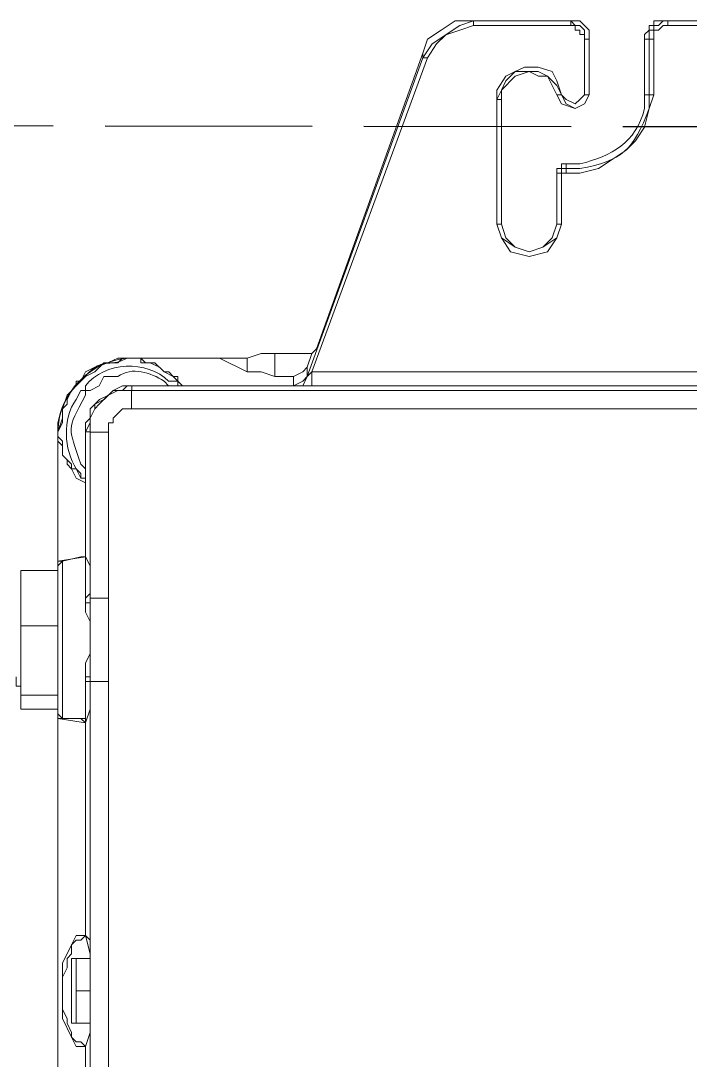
# Model space of a CAD drawing. Header units: millimetres. Extents: x 3165 to 8716, y -1118 to 2802.
# Drawn here: x 5802.1 to 5840.9, y 1658.3 to 1718.5 of the extents above; entities that cross this region are included whole.
import ezdxf

# ---------------------------------------------------------------- set-up
doc = ezdxf.new("R2010")
doc.units = ezdxf.units.MM
doc.linetypes.add('ACAD_ISO02W100', pattern=[15, 12, -3])
doc.linetypes.add('PDF_IMPORT', pattern=[1, 0.8, -0.2])
doc.layers.add('PDF_Geometry', color=7, linetype='Continuous', true_color=0x1f1916)
doc.layers.add('TERRA', color=3, linetype='ACAD_ISO02W100')

msp = doc.modelspace()

# ---------------------------------------------------------------- linework, layer by layer
at = {"layer": 'PDF_Geometry', "color": 0, "lineweight": 15}
for points in [[(5825.418, 1716.378), (5825.953, 1717.182), (5827.559, 1718.252), (5828.362, 1718.52), (5827.559, 1718.252), (5825.953, 1717.182)], [(5825.418, 1716.378), (5825.953, 1717.182), (5827.559, 1718.252), (5828.362, 1718.52), (5827.559, 1718.252), (5825.953, 1717.182)], [(5825.419, 1716.646), (5825.686, 1717.449), (5826.489, 1717.985), (5827.292, 1718.52), (5828.364, 1718.52), (5827.292, 1718.52), (5826.489, 1717.985), (5825.686, 1717.449)], [(5825.419, 1716.646), (5825.686, 1717.449), (5826.489, 1717.985), (5827.292, 1718.52), (5828.364, 1718.52), (5827.292, 1718.52), (5826.489, 1717.985), (5825.686, 1717.449)], [(5825.685, 1716.376), (5826.221, 1717.181), (5826.756, 1717.716), (5827.559, 1717.984), (5828.362, 1718.251), (5827.559, 1717.984), (5826.756, 1717.716), (5826.221, 1717.181)], [(5825.685, 1716.376), (5826.221, 1717.181), (5826.756, 1717.716), (5827.559, 1717.984), (5828.362, 1718.251), (5827.559, 1717.984), (5826.756, 1717.716), (5826.221, 1717.181)], [(5834.789, 1717.45), (5835.056, 1717.45), (5835.056, 1714.237), (5834.789, 1714.237)], [(5829.701, 1713.967), (5829.701, 1714.503), (5830.236, 1715.306), (5830.772, 1715.573), (5831.307, 1715.841), (5832.11, 1715.841), (5832.914, 1715.573), (5833.182, 1715.038), (5833.449, 1714.235), (5833.182, 1714.77), (5832.645, 1715.306), (5832.11, 1715.573), (5830.772, 1715.573), (5830.236, 1715.038), (5829.969, 1714.503)], [(5833.45, 1709.685), (5833.718, 1709.685), (5833.718, 1709.953), (5833.45, 1709.953)], [(5833.45, 1706.741), (5833.183, 1705.937), (5832.647, 1705.134), (5831.577, 1704.866), (5830.505, 1705.134), (5829.97, 1705.937), (5829.702, 1706.741), (5829.97, 1705.937), (5830.773, 1705.401), (5831.577, 1705.134), (5832.38, 1705.401), (5833.183, 1705.937)], [(5819.262, 1699.51), (5818.994, 1699.242)], [(5819.262, 1699.51), (5818.994, 1699.242)], [(5811.231, 1697.636), (5810.964, 1697.904), (5810.696, 1698.172), (5810.428, 1698.172), (5810.161, 1698.439), (5809.625, 1698.707), (5809.09, 1698.707), (5809.09, 1698.975), (5808.555, 1698.975), (5809.09, 1698.975), (5809.358, 1698.707), (5809.893, 1698.707), (5810.428, 1698.172), (5810.964, 1697.904), (5811.231, 1697.904)], [(5815.246, 1698.974), (5816.049, 1699.241), (5816.852, 1699.241), (5816.049, 1699.241)], [(5815.246, 1698.974), (5816.049, 1699.241), (5816.852, 1699.241), (5816.049, 1699.241)], [(5818.994, 1698.171), (5818.725, 1697.903)], [(5818.994, 1698.171), (5818.725, 1697.903)], [(5818.996, 1698.168), (5818.728, 1697.9)], [(5818.996, 1698.168), (5818.728, 1697.9)], [(5805.877, 1687.461), (5805.61, 1687.461)], [(5804.539, 1687.194), (5804.271, 1687.194)], [(5804.539, 1687.194), (5804.271, 1687.194)], [(5804.271, 1678.09), (5804.539, 1678.09)], [(5804.271, 1678.09), (5804.539, 1678.09)], [(5805.072, 1664.972), (5805.341, 1665.507), (5805.876, 1665.507), (5805.341, 1665.507)], [(5805.072, 1664.972), (5805.341, 1665.507), (5805.876, 1665.507), (5805.341, 1665.507)], [(5805.074, 1659.617), (5804.539, 1660.689), (5804.539, 1663.902), (5805.074, 1664.973), (5804.539, 1663.902), (5804.539, 1660.689)], [(5805.074, 1659.617), (5804.539, 1660.689), (5804.539, 1663.902), (5805.074, 1664.973), (5804.539, 1663.902), (5804.539, 1660.689)]]:
    msp.add_lwpolyline(points, close=True, dxfattribs=at)
for points in [[(5828.362, 1718.52), (5827.559, 1718.252), (5825.953, 1717.182), (5825.418, 1716.378)], [(5828.362, 1718.52), (5827.559, 1718.252), (5825.953, 1717.182), (5825.418, 1716.378)], [(5828.362, 1718.52), (5827.559, 1718.252), (5825.953, 1717.182), (5825.418, 1716.378)], [(5828.362, 1718.52), (5827.559, 1718.252), (5825.953, 1717.182), (5825.418, 1716.378)], [(5828.362, 1718.52), (5827.559, 1718.252), (5825.953, 1717.182), (5825.418, 1716.378)], [(5828.362, 1718.52), (5827.559, 1718.252), (5825.953, 1717.182), (5825.418, 1716.378)], [(5828.362, 1718.52), (5827.559, 1718.252), (5825.953, 1717.182), (5825.418, 1716.378)], [(5828.362, 1718.52), (5827.559, 1718.252), (5825.953, 1717.182), (5825.418, 1716.378)], [(5828.362, 1718.52), (5827.559, 1718.252), (5825.953, 1717.182), (5825.418, 1716.378)], [(5828.362, 1718.52), (5827.559, 1718.252), (5825.953, 1717.182), (5825.418, 1716.378)], [(5828.362, 1718.52), (5827.559, 1718.252), (5825.953, 1717.182), (5825.418, 1716.378)], [(5828.362, 1718.52), (5827.559, 1718.252), (5825.953, 1717.182), (5825.418, 1716.378)], [(5828.362, 1718.52), (5827.559, 1718.252), (5825.953, 1717.182), (5825.418, 1716.378)], [(5828.362, 1718.52), (5827.559, 1718.252), (5825.953, 1717.182), (5825.418, 1716.378)], [(5828.362, 1718.52), (5827.559, 1718.252), (5825.953, 1717.182), (5825.418, 1716.378)], [(5828.362, 1718.52), (5827.559, 1718.252), (5825.953, 1717.182), (5825.418, 1716.378)], [(5828.362, 1718.52), (5827.559, 1718.252), (5825.953, 1717.182), (5825.418, 1716.378)], [(5828.364, 1718.52), (5827.292, 1718.52), (5826.489, 1717.985), (5825.686, 1717.449), (5825.419, 1716.646)], [(5828.364, 1718.52), (5827.292, 1718.52), (5826.489, 1717.985), (5825.686, 1717.449), (5825.419, 1716.646)], [(5828.364, 1718.52), (5827.292, 1718.52), (5826.489, 1717.985), (5825.686, 1717.449), (5825.419, 1716.646)], [(5828.364, 1718.52), (5827.292, 1718.52), (5826.489, 1717.985), (5825.686, 1717.449), (5825.419, 1716.646)], [(5828.364, 1718.52), (5827.292, 1718.52), (5826.489, 1717.985), (5825.686, 1717.449), (5825.419, 1716.646)], [(5828.364, 1718.52), (5827.292, 1718.52), (5826.489, 1717.985), (5825.686, 1717.449), (5825.419, 1716.646)], [(5828.364, 1718.52), (5827.292, 1718.52), (5826.489, 1717.985), (5825.686, 1717.449), (5825.419, 1716.646)], [(5828.364, 1718.52), (5827.292, 1718.52), (5826.489, 1717.985), (5825.686, 1717.449), (5825.419, 1716.646)], [(5828.364, 1718.52), (5827.292, 1718.52), (5826.489, 1717.985), (5825.686, 1717.449), (5825.419, 1716.646)], [(5828.364, 1718.52), (5827.292, 1718.52), (5826.489, 1717.985), (5825.686, 1717.449), (5825.419, 1716.646)], [(5828.364, 1718.52), (5827.292, 1718.52), (5826.489, 1717.985), (5825.686, 1717.449), (5825.419, 1716.646)], [(5828.364, 1718.52), (5827.292, 1718.52), (5826.489, 1717.985), (5825.686, 1717.449), (5825.419, 1716.646)], [(5828.364, 1718.52), (5827.292, 1718.52), (5826.489, 1717.985), (5825.686, 1717.449), (5825.419, 1716.646)], [(5828.364, 1718.52), (5827.292, 1718.52), (5826.489, 1717.985), (5825.686, 1717.449), (5825.419, 1716.646)], [(5828.364, 1718.52), (5827.292, 1718.52), (5826.489, 1717.985), (5825.686, 1717.449), (5825.419, 1716.646)], [(5828.364, 1718.52), (5827.292, 1718.52), (5826.489, 1717.985), (5825.686, 1717.449), (5825.419, 1716.646)], [(5828.364, 1718.52), (5827.292, 1718.52), (5826.489, 1717.985), (5825.686, 1717.449), (5825.419, 1716.646)], [(5828.362, 1718.251), (5827.559, 1717.984), (5826.756, 1717.716), (5826.221, 1717.181), (5825.685, 1716.376)], [(5828.362, 1718.251), (5827.559, 1717.984), (5826.756, 1717.716), (5826.221, 1717.181), (5825.685, 1716.376)], [(5828.362, 1718.251), (5827.559, 1717.984), (5826.756, 1717.716), (5826.221, 1717.181), (5825.685, 1716.376)], [(5828.362, 1718.251), (5827.559, 1717.984), (5826.756, 1717.716), (5826.221, 1717.181), (5825.685, 1716.376)], [(5828.362, 1718.251), (5827.559, 1717.984), (5826.756, 1717.716), (5826.221, 1717.181), (5825.685, 1716.376)], [(5828.362, 1718.251), (5827.559, 1717.984), (5826.756, 1717.716), (5826.221, 1717.181), (5825.685, 1716.376)], [(5828.362, 1718.251), (5827.559, 1717.984), (5826.756, 1717.716), (5826.221, 1717.181), (5825.685, 1716.376)], [(5828.362, 1718.251), (5827.559, 1717.984), (5826.756, 1717.716), (5826.221, 1717.181), (5825.685, 1716.376)], [(5828.362, 1718.251), (5827.559, 1717.984), (5826.756, 1717.716), (5826.221, 1717.181), (5825.685, 1716.376)], [(5828.362, 1718.251), (5827.559, 1717.984), (5826.756, 1717.716), (5826.221, 1717.181), (5825.685, 1716.376)], [(5828.362, 1718.251), (5827.559, 1717.984), (5826.756, 1717.716), (5826.221, 1717.181), (5825.685, 1716.376)], [(5828.362, 1718.251), (5827.559, 1717.984), (5826.756, 1717.716), (5826.221, 1717.181), (5825.685, 1716.376)], [(5828.362, 1718.251), (5827.559, 1717.984), (5826.756, 1717.716), (5826.221, 1717.181), (5825.685, 1716.376)], [(5828.362, 1718.251), (5827.559, 1717.984), (5826.756, 1717.716), (5826.221, 1717.181), (5825.685, 1716.376)], [(5828.362, 1718.251), (5827.559, 1717.984), (5826.756, 1717.716), (5826.221, 1717.181), (5825.685, 1716.376)], [(5828.362, 1718.251), (5827.559, 1717.984), (5826.756, 1717.716), (5826.221, 1717.181), (5825.685, 1716.376)], [(5828.362, 1718.251), (5827.559, 1717.984), (5826.756, 1717.716), (5826.221, 1717.181), (5825.685, 1716.376)], [(5833.985, 1718.251), (5828.362, 1718.251), (5828.362, 1718.519), (5833.985, 1718.519)], [(5828.364, 1718.52), (5833.986, 1718.52)], [(5834.789, 1717.45), (5834.789, 1717.718), (5834.521, 1717.718), (5834.521, 1717.987), (5834.253, 1717.987), (5834.253, 1718.253), (5833.986, 1718.253), (5833.986, 1718.522), (5834.253, 1718.253), (5834.521, 1718.253), (5834.789, 1717.987), (5834.789, 1717.45), (5835.056, 1717.45), (5835.056, 1717.987), (5834.521, 1718.522), (5833.986, 1718.522)], [(5838.804, 1717.45), (5838.804, 1714.237), (5838.537, 1714.237), (5838.537, 1717.45), (5838.804, 1717.45), (5838.804, 1717.987), (5839.072, 1717.987), (5839.34, 1718.253), (5839.607, 1718.253), (5839.607, 1718.522), (5839.34, 1718.522), (5839.072, 1718.253), (5838.804, 1718.253), (5838.804, 1717.987), (5838.537, 1717.987), (5838.537, 1717.45), (5838.269, 1717.45), (5838.269, 1717.718), (5838.537, 1717.987), (5838.537, 1718.253), (5838.804, 1718.253), (5838.804, 1718.522), (5839.607, 1718.522)], [(5884.848, 1718.519), (5839.606, 1718.519), (5848.976, 1718.519), (5848.976, 1718.251), (5839.606, 1718.251)], [(5835.056, 1717.449), (5835.056, 1714.236)], [(5838.537, 1714.236), (5838.269, 1714.236), (5838.269, 1717.449)], [(5818.724, 1697.904), (5825.418, 1716.378), (5825.685, 1716.378), (5818.992, 1698.172)], [(5818.994, 1699.242), (5819.262, 1699.51), (5825.419, 1716.646)], [(5825.419, 1716.378), (5825.419, 1716.646)], [(5833.45, 1714.236), (5833.183, 1714.236), (5832.915, 1714.771), (5832.647, 1715.308), (5832.112, 1715.308), (5831.577, 1715.574), (5830.773, 1715.308), (5829.97, 1714.504), (5829.97, 1713.968)], [(5829.702, 1713.971), (5829.702, 1706.742), (5829.702, 1713.971)], [(5829.702, 1713.968), (5829.97, 1713.968), (5829.97, 1706.739), (5829.702, 1706.739)], [(5834.789, 1714.237), (5834.521, 1713.969), (5834.253, 1713.702), (5833.718, 1713.969), (5833.45, 1714.237), (5833.718, 1713.702), (5834.253, 1713.434), (5834.789, 1713.702), (5835.056, 1714.237), (5834.789, 1713.702), (5834.253, 1713.434), (5833.45, 1713.702), (5833.183, 1714.237)], [(5833.717, 1709.683), (5834.52, 1709.683), (5835.591, 1709.951), (5836.393, 1710.486), (5837.196, 1711.022), (5837.733, 1711.557), (5838.268, 1712.36), (5838.536, 1713.432), (5838.803, 1714.235)], [(5838.269, 1713.434), (5838.269, 1714.237)], [(5838.536, 1713.432), (5838.536, 1714.235)], [(5833.718, 1710.222), (5833.45, 1710.222), (5833.45, 1709.953), (5833.183, 1709.953), (5833.183, 1709.685)], [(5833.717, 1709.951), (5834.52, 1709.951)], [(5833.718, 1709.953), (5833.718, 1710.222), (5834.521, 1710.222)], [(5833.183, 1706.741), (5833.183, 1709.685), (5833.45, 1709.685)], [(5833.45, 1706.741), (5833.45, 1709.685), (5833.45, 1706.741)], [(5829.97, 1706.739), (5830.237, 1705.936), (5830.773, 1705.4), (5831.577, 1705.133), (5832.38, 1705.4), (5832.915, 1705.936), (5833.183, 1706.739), (5833.45, 1706.739)], [(5818.994, 1699.242), (5819.262, 1699.51)], [(5818.994, 1699.242), (5819.262, 1699.51)], [(5818.994, 1699.242), (5819.262, 1699.51)], [(5818.994, 1699.242), (5819.262, 1699.51)], [(5818.994, 1699.242), (5819.262, 1699.51)], [(5818.994, 1699.242), (5819.262, 1699.51)], [(5818.994, 1699.242), (5819.262, 1699.51)], [(5818.994, 1699.242), (5819.262, 1699.51)], [(5818.994, 1699.242), (5819.262, 1699.51)], [(5818.994, 1699.242), (5819.262, 1699.51)], [(5818.994, 1699.242), (5819.262, 1699.51)], [(5818.994, 1699.242), (5819.262, 1699.51)], [(5818.994, 1699.242), (5819.262, 1699.51)], [(5818.994, 1699.242), (5819.262, 1699.51)], [(5818.994, 1699.242), (5819.262, 1699.51)], [(5818.994, 1699.242), (5819.262, 1699.51)], [(5808.287, 1698.975), (5808.555, 1698.975), (5808.018, 1698.975), (5807.752, 1698.707), (5806.948, 1698.707), (5806.413, 1698.172), (5805.877, 1697.904), (5805.342, 1697.369), (5804.807, 1696.833), (5804.539, 1696.029), (5804.539, 1695.494), (5804.271, 1694.691), (5804.271, 1694.423), (5804.539, 1694.155), (5804.539, 1693.352), (5804.807, 1693.085), (5805.074, 1692.817), (5805.074, 1692.549), (5805.342, 1692.549), (5805.61, 1692.282), (5805.61, 1692.014)], [(5808.555, 1698.975), (5809.09, 1698.975)], [(5808.555, 1698.974), (5812.303, 1698.974)], [(5817.924, 1697.903), (5816.852, 1697.903), (5816.049, 1698.171), (5815.246, 1698.171), (5816.049, 1698.171), (5816.852, 1697.903), (5816.049, 1698.171), (5815.246, 1698.171), (5816.049, 1698.171), (5816.852, 1697.903), (5816.049, 1698.171), (5815.246, 1698.171), (5816.049, 1698.171), (5816.852, 1697.903), (5816.049, 1698.171), (5815.246, 1698.171), (5816.049, 1698.171), (5816.852, 1697.903), (5816.049, 1698.171), (5815.246, 1698.171), (5816.049, 1698.171), (5816.852, 1697.903), (5816.049, 1698.171), (5815.246, 1698.171), (5816.049, 1698.171), (5816.852, 1697.903), (5816.049, 1698.171), (5815.246, 1698.171), (5816.049, 1698.171), (5816.852, 1697.903), (5816.049, 1698.171), (5815.246, 1698.171), (5816.049, 1698.171), (5816.852, 1697.903), (5816.049, 1698.171), (5815.246, 1698.171), (5816.049, 1698.171), (5816.852, 1697.903), (5816.049, 1698.171), (5815.246, 1698.171), (5816.049, 1698.171), (5816.852, 1697.903), (5816.049, 1698.171), (5815.246, 1698.171), (5813.639, 1698.974), (5809.088, 1698.974)], [(5809.09, 1698.974), (5813.373, 1698.974)], [(5813.639, 1698.974), (5813.371, 1698.974), (5812.301, 1698.974), (5815.246, 1698.974)], [(5815.246, 1698.171), (5815.246, 1698.974), (5816.049, 1699.241), (5816.852, 1699.241), (5816.852, 1697.903)], [(5816.852, 1699.241), (5816.049, 1699.241), (5815.246, 1698.974)], [(5816.852, 1699.241), (5816.049, 1699.241), (5815.246, 1698.974)], [(5816.852, 1699.241), (5816.049, 1699.241), (5815.246, 1698.974)], [(5816.852, 1699.241), (5816.049, 1699.241), (5815.246, 1698.974)], [(5816.852, 1699.241), (5816.049, 1699.241), (5815.246, 1698.974)], [(5816.852, 1699.241), (5816.049, 1699.241), (5815.246, 1698.974)], [(5816.852, 1699.241), (5816.049, 1699.241), (5815.246, 1698.974)], [(5816.852, 1699.241), (5816.049, 1699.241), (5815.246, 1698.974)], [(5816.852, 1699.241), (5816.049, 1699.241), (5815.246, 1698.974)], [(5816.852, 1699.241), (5816.049, 1699.241), (5815.246, 1698.974)], [(5816.852, 1699.241), (5816.049, 1699.241), (5815.246, 1698.974)], [(5816.852, 1699.241), (5816.049, 1699.241), (5815.246, 1698.974)], [(5816.852, 1699.241), (5816.049, 1699.241), (5815.246, 1698.974)], [(5816.852, 1699.241), (5816.049, 1699.241), (5815.246, 1698.974)], [(5816.852, 1699.241), (5816.049, 1699.241), (5815.246, 1698.974)], [(5816.852, 1699.241), (5816.049, 1699.241), (5815.246, 1698.974)], [(5816.852, 1699.241), (5818.994, 1699.241)], [(5818.994, 1699.242), (5818.725, 1698.439)], [(5817.924, 1697.368), (5817.924, 1697.903), (5818.459, 1698.171), (5818.725, 1698.438), (5818.459, 1698.171), (5817.924, 1697.903), (5818.459, 1698.171), (5818.725, 1698.438), (5818.459, 1698.171), (5817.924, 1697.903), (5818.459, 1698.171), (5818.725, 1698.438), (5818.459, 1698.171), (5817.924, 1697.903), (5818.459, 1698.171), (5818.725, 1698.438), (5818.459, 1698.171), (5817.924, 1697.903), (5818.459, 1698.171), (5818.725, 1698.438), (5818.459, 1698.171), (5817.924, 1697.903), (5818.459, 1698.171), (5818.725, 1698.438), (5818.459, 1698.171), (5817.924, 1697.903), (5818.459, 1698.171), (5818.725, 1698.438), (5818.459, 1698.171), (5817.924, 1697.903), (5818.459, 1698.171), (5818.725, 1698.438), (5818.459, 1698.171), (5817.924, 1697.903), (5818.459, 1698.171), (5818.725, 1698.438), (5818.459, 1698.171), (5817.924, 1697.903), (5818.459, 1698.171), (5818.725, 1698.438), (5818.459, 1698.171), (5817.924, 1697.903), (5818.459, 1698.171), (5818.725, 1698.438), (5818.725, 1698.171), (5818.725, 1698.438), (5818.725, 1698.171), (5818.725, 1698.438), (5818.725, 1698.171), (5818.725, 1698.438), (5818.725, 1698.171), (5818.725, 1698.438), (5818.725, 1698.171), (5818.725, 1698.438), (5818.725, 1698.171), (5818.725, 1698.438), (5818.725, 1698.171), (5818.725, 1698.438), (5818.725, 1698.171), (5818.725, 1698.438), (5818.725, 1698.171), (5818.725, 1698.438), (5818.725, 1698.171), (5818.725, 1698.438), (5818.725, 1698.171)], [(5818.725, 1698.439), (5818.725, 1698.172)], [(5807.75, 1697.903), (5806.947, 1697.903), (5806.679, 1697.368), (5806.144, 1697.1), (5805.876, 1697.1), (5805.876, 1696.831)], [(5811.498, 1697.368), (5811.23, 1697.368), (5811.498, 1697.368), (5817.924, 1697.368), (5818.459, 1697.368), (5818.725, 1697.903)], [(5817.924, 1697.37), (5818.459, 1697.37), (5818.725, 1697.905)], [(5817.925, 1697.368), (5818.46, 1697.635), (5818.727, 1697.903)], [(5818.725, 1698.172), (5818.725, 1697.904)], [(5818.728, 1697.9), (5818.996, 1698.168)], [(5818.728, 1697.9), (5818.996, 1698.168)], [(5818.728, 1697.9), (5818.996, 1698.168)], [(5818.728, 1697.9), (5818.996, 1698.168)], [(5818.728, 1697.9), (5818.996, 1698.168)], [(5818.728, 1697.9), (5818.996, 1698.168)], [(5818.728, 1697.9), (5818.996, 1698.168)], [(5818.728, 1697.9), (5818.996, 1698.168)], [(5818.728, 1697.9), (5818.996, 1698.168)], [(5818.728, 1697.9), (5818.996, 1698.168)], [(5818.728, 1697.9), (5818.996, 1698.168)], [(5818.728, 1697.9), (5818.996, 1698.168)], [(5818.728, 1697.9), (5818.996, 1698.168)], [(5818.996, 1697.365), (5818.996, 1698.168), (5841.484, 1698.168), (5841.484, 1697.365)], [(5805.61, 1697.636), (5805.342, 1697.636), (5805.342, 1697.369), (5805.074, 1697.101), (5804.807, 1696.566), (5804.807, 1696.298), (5804.539, 1696.029), (5804.539, 1695.226), (5804.271, 1694.691)], [(5805.341, 1696.567), (5805.609, 1697.102), (5805.876, 1697.102), (5805.876, 1697.37)], [(5808.555, 1697.102), (5808.555, 1697.37), (5808.287, 1697.37), (5808.018, 1697.102), (5807.483, 1697.102), (5806.948, 1696.567), (5806.413, 1696.299), (5806.413, 1696.031), (5806.145, 1695.496), (5806.145, 1695.228), (5805.877, 1694.693), (5806.145, 1694.693)], [(5805.878, 1694.69), (5805.878, 1695.225), (5806.146, 1695.493), (5806.146, 1696.028), (5806.415, 1696.296), (5806.681, 1696.565), (5807.216, 1696.831), (5807.485, 1697.1), (5808.02, 1697.368), (5808.556, 1697.368)], [(5807.213, 1694.687), (5806.142, 1694.687), (5806.142, 1695.491), (5806.411, 1696.026), (5806.678, 1696.294), (5807.213, 1696.829), (5807.749, 1697.097), (5808.552, 1697.097), (5808.552, 1696.026)], [(5808.551, 1697.097), (5910.278, 1697.097), (5910.278, 1696.026)], [(5841.483, 1697.368), (5818.995, 1697.368), (5817.925, 1697.368), (5818.995, 1697.368), (5817.925, 1697.368), (5818.995, 1697.368), (5817.925, 1697.368), (5818.995, 1697.368), (5817.925, 1697.368), (5818.995, 1697.368), (5817.925, 1697.368), (5818.995, 1697.368), (5817.925, 1697.368), (5818.995, 1697.368), (5817.925, 1697.368), (5818.995, 1697.368), (5817.925, 1697.368), (5818.995, 1697.368), (5817.925, 1697.368), (5818.995, 1697.368), (5817.925, 1697.368), (5818.995, 1697.368), (5817.925, 1697.368), (5811.231, 1697.368), (5810.696, 1697.368), (5808.555, 1697.368)], [(5808.556, 1697.366), (5810.697, 1697.366)], [(5810.695, 1697.368), (5810.427, 1697.635)], [(5810.963, 1697.37), (5811.23, 1697.37), (5811.23, 1697.637), (5810.695, 1697.637)], [(5810.695, 1697.372), (5810.963, 1697.372), (5811.23, 1697.372)], [(5811.231, 1697.635), (5811.499, 1697.368)], [(5911.62, 1612.493), (5911.62, 1694.69), (5911.62, 1695.225), (5911.353, 1695.493), (5911.085, 1695.761), (5910.818, 1695.761), (5910.818, 1696.028), (5910.282, 1696.028), (5808.555, 1696.028), (5808.018, 1696.028), (5807.483, 1695.493), (5807.483, 1695.225), (5807.215, 1695.225), (5807.215, 1694.69), (5807.215, 1685.052), (5807.215, 1684.783)], [(5804.271, 1694.693), (5804.271, 1695.228)], [(5804.271, 1694.155), (5804.271, 1694.691)], [(5805.876, 1694.691), (5805.876, 1692.282), (5805.876, 1691.745), (5805.876, 1687.461), (5806.144, 1686.926), (5806.144, 1685.32), (5806.144, 1686.926), (5805.876, 1687.461), (5806.144, 1686.926), (5806.144, 1685.32), (5806.144, 1686.926), (5805.876, 1687.461), (5806.144, 1686.926), (5806.144, 1685.32), (5806.144, 1686.926), (5805.876, 1687.461), (5806.144, 1686.926), (5806.144, 1685.32), (5806.144, 1686.926), (5805.876, 1687.461), (5806.144, 1686.926), (5806.144, 1685.32), (5806.144, 1686.926), (5805.876, 1687.461), (5806.144, 1686.926), (5806.144, 1685.32), (5806.144, 1686.926), (5805.876, 1687.461), (5806.144, 1686.926), (5806.144, 1685.32), (5806.144, 1686.926), (5805.876, 1687.461), (5806.144, 1686.926), (5806.144, 1685.32), (5806.144, 1686.926), (5805.876, 1687.461), (5806.144, 1686.926), (5806.144, 1685.32), (5806.144, 1686.926), (5805.876, 1687.461), (5806.144, 1686.926), (5806.144, 1685.32), (5806.144, 1686.926), (5805.876, 1687.461), (5806.144, 1686.926), (5806.144, 1685.32)], [(5805.878, 1694.423), (5805.878, 1694.691)], [(5806.14, 1694.689), (5806.14, 1685.317), (5806.14, 1685.049)], [(5804.269, 1694.154), (5804.269, 1687.193), (5805.876, 1687.46)], [(5804.271, 1687.194), (5804.271, 1694.155)], [(5805.341, 1692.55), (5805.609, 1692.015), (5805.876, 1692.015)], [(5805.609, 1692.815), (5805.876, 1692.547)], [(5805.876, 1691.748), (5805.876, 1692.016), (5805.876, 1692.551)], [(5805.878, 1692.282), (5805.878, 1692.549), (5805.878, 1692.817)], [(5805.877, 1691.745), (5805.877, 1692.014)], [(5805.877, 1687.463), (5805.877, 1691.747)], [(5805.876, 1687.194), (5805.876, 1687.461), (5805.609, 1687.461), (5804.537, 1687.194), (5804.537, 1678.09), (5805.609, 1678.09), (5805.876, 1678.09), (5805.876, 1680.232), (5805.876, 1680.499)], [(5804.537, 1687.196), (5804.269, 1686.927), (5804.269, 1686.659), (5804.269, 1679.431), (5804.269, 1678.359), (5804.537, 1678.091)], [(5804.269, 1687.194), (5804.269, 1686.926)], [(5804.271, 1687.194), (5804.539, 1687.194)], [(5804.271, 1687.194), (5804.539, 1687.194)], [(5804.271, 1687.194), (5804.539, 1687.194)], [(5804.271, 1687.194), (5804.539, 1687.194)], [(5804.271, 1687.194), (5804.539, 1687.194)], [(5804.271, 1687.194), (5804.539, 1687.194)], [(5804.271, 1687.194), (5804.539, 1687.194)], [(5804.271, 1687.194), (5804.539, 1687.194)], [(5804.271, 1687.194), (5804.539, 1687.194)], [(5804.271, 1687.194), (5804.539, 1687.194)], [(5804.271, 1687.194), (5804.539, 1687.194)], [(5804.271, 1687.194), (5804.539, 1687.194)], [(5804.271, 1687.194), (5804.539, 1687.194)], [(5804.271, 1687.194), (5804.539, 1687.194)], [(5804.271, 1687.194), (5804.539, 1687.194)], [(5804.271, 1687.194), (5804.539, 1687.194)], [(5804.271, 1687.194), (5804.539, 1687.194)], [(5802.13, 1683.447), (5802.13, 1686.659), (5804.272, 1686.659)], [(5805.876, 1684.783), (5805.876, 1685.052), (5805.876, 1685.32)], [(5806.144, 1680.232), (5806.144, 1680.499), (5805.876, 1680.499), (5805.876, 1681.302), (5806.144, 1681.839), (5806.144, 1683.713), (5805.876, 1684.248), (5805.876, 1684.783), (5806.144, 1684.783), (5806.144, 1685.052)], [(5805.877, 1685.053), (5806.145, 1685.321)], [(5807.211, 1685.049), (5806.141, 1685.049), (5806.141, 1684.514)], [(5804.272, 1683.178), (5804.272, 1683.447), (5802.13, 1683.447), (5802.13, 1679.431), (5804.272, 1679.431)], [(5801.862, 1680.501), (5801.862, 1679.966), (5802.13, 1679.966), (5802.13, 1679.697)], [(5806.145, 1679.966), (5806.145, 1680.234), (5805.877, 1680.234)], [(5806.141, 1680.765), (5806.141, 1680.23)], [(5807.213, 1680.23), (5806.142, 1680.23), (5806.142, 1679.962), (5806.142, 1647.834), (5806.142, 1647.297), (5807.213, 1647.297)], [(5807.213, 1680.231), (5807.213, 1647.299), (5807.213, 1644.889), (5807.213, 1612.493), (5807.213, 1612.225), (5807.481, 1611.958), (5807.481, 1611.69), (5807.749, 1611.422), (5808.016, 1611.422), (5808.284, 1611.154), (5808.552, 1611.154), (5814.441, 1611.154)], [(5807.215, 1680.767), (5807.215, 1680.232)], [(5806.144, 1679.966), (5806.144, 1678.627), (5805.876, 1677.824), (5806.144, 1678.627), (5806.144, 1679.966), (5806.144, 1678.627), (5805.876, 1677.824), (5806.144, 1678.627), (5806.144, 1679.966), (5806.144, 1678.627), (5805.876, 1677.824), (5806.144, 1678.627), (5806.144, 1679.966), (5806.144, 1678.627), (5805.876, 1677.824), (5806.144, 1678.627), (5806.144, 1679.966), (5806.144, 1678.627), (5805.876, 1677.824), (5806.144, 1678.627), (5806.144, 1679.966), (5806.144, 1678.627), (5805.876, 1677.824), (5806.144, 1678.627), (5806.144, 1679.966), (5806.144, 1678.627), (5805.876, 1677.824), (5806.144, 1678.627), (5806.144, 1679.966), (5806.144, 1678.627), (5805.876, 1677.824), (5806.144, 1678.627), (5806.144, 1679.966), (5806.144, 1678.627), (5805.876, 1677.824), (5806.144, 1678.627), (5806.144, 1679.966), (5806.144, 1678.627), (5805.876, 1677.824), (5806.144, 1678.627), (5806.144, 1679.966), (5806.144, 1678.627), (5805.876, 1677.824), (5805.876, 1665.508), (5806.144, 1664.437), (5806.144, 1659.884), (5805.876, 1659.081), (5806.144, 1659.884), (5806.144, 1664.437), (5805.876, 1665.508), (5806.144, 1664.437), (5806.144, 1659.884), (5805.876, 1659.081), (5806.144, 1659.884), (5806.144, 1664.437), (5805.876, 1665.508), (5806.144, 1664.437), (5806.144, 1659.884), (5805.876, 1659.081), (5806.144, 1659.884), (5806.144, 1664.437), (5805.876, 1665.508), (5806.144, 1664.437), (5806.144, 1659.884), (5805.876, 1659.081), (5806.144, 1659.884), (5806.144, 1664.437), (5805.876, 1665.508), (5806.144, 1664.437), (5806.144, 1659.884), (5805.876, 1659.081), (5806.144, 1659.884), (5806.144, 1664.437), (5805.876, 1665.508), (5806.144, 1664.437), (5806.144, 1659.884), (5805.876, 1659.081), (5806.144, 1659.884), (5806.144, 1664.437), (5805.876, 1665.508), (5806.144, 1664.437), (5806.144, 1659.884), (5805.876, 1659.081), (5806.144, 1659.884), (5806.144, 1664.437), (5805.876, 1665.508), (5806.144, 1664.437), (5806.144, 1659.884), (5805.876, 1659.081), (5806.144, 1659.884), (5806.144, 1664.437), (5805.876, 1665.508), (5806.144, 1664.437), (5806.144, 1659.884), (5805.876, 1659.081), (5806.144, 1659.884), (5806.144, 1664.437), (5805.876, 1665.508), (5806.144, 1664.437), (5806.144, 1659.884), (5805.876, 1659.081), (5806.144, 1659.884), (5806.144, 1664.437), (5805.876, 1665.508), (5806.144, 1664.437), (5806.144, 1659.884), (5805.876, 1659.081), (5805.876, 1658.278)], [(5802.13, 1679.431), (5802.13, 1678.627), (5804.272, 1678.627)], [(5804.269, 1678.359), (5804.269, 1678.091)], [(5804.269, 1656.938), (5804.269, 1678.09), (5805.876, 1677.823)], [(5804.271, 1655.868), (5804.271, 1656.94), (5804.271, 1678.091)], [(5804.539, 1678.09), (5804.271, 1678.09)], [(5804.539, 1678.09), (5804.271, 1678.09)], [(5804.539, 1678.09), (5804.271, 1678.09)], [(5804.539, 1678.09), (5804.271, 1678.09)], [(5804.539, 1678.09), (5804.271, 1678.09)], [(5804.539, 1678.09), (5804.271, 1678.09)], [(5804.539, 1678.09), (5804.271, 1678.09)], [(5804.539, 1678.09), (5804.271, 1678.09)], [(5804.539, 1678.09), (5804.271, 1678.09)], [(5804.539, 1678.09), (5804.271, 1678.09)], [(5804.539, 1678.09), (5804.271, 1678.09)], [(5804.539, 1678.09), (5804.271, 1678.09)], [(5804.539, 1678.09), (5804.271, 1678.09)], [(5804.539, 1678.09), (5804.271, 1678.09)], [(5804.539, 1678.09), (5804.271, 1678.09)], [(5804.539, 1678.09), (5804.271, 1678.09)], [(5804.539, 1678.09), (5804.271, 1678.09)], [(5805.877, 1665.508), (5805.877, 1677.824), (5805.61, 1678.091)], [(5805.61, 1678.09), (5805.877, 1677.823), (5805.877, 1678.09)], [(5806.144, 1665.239), (5805.876, 1665.507), (5805.609, 1665.239), (5805.341, 1665.239), (5805.072, 1664.972), (5805.072, 1664.435), (5804.806, 1664.168), (5804.806, 1663.632), (5804.537, 1663.097), (5804.537, 1661.223), (5804.806, 1660.688), (5804.806, 1660.419), (5805.072, 1659.883), (5805.072, 1659.616), (5805.341, 1659.348), (5805.609, 1659.348), (5805.876, 1659.08), (5805.341, 1659.08), (5805.072, 1659.616), (5805.341, 1659.08), (5805.876, 1659.08), (5805.341, 1659.08), (5805.072, 1659.616), (5805.341, 1659.08), (5805.876, 1659.08), (5805.341, 1659.08), (5805.072, 1659.616), (5805.341, 1659.08), (5805.876, 1659.08), (5805.341, 1659.08), (5805.072, 1659.616), (5805.341, 1659.08), (5805.876, 1659.08), (5805.341, 1659.08), (5805.072, 1659.616), (5805.341, 1659.08), (5805.876, 1659.08), (5805.341, 1659.08), (5805.072, 1659.616), (5805.341, 1659.08), (5805.876, 1659.08), (5805.341, 1659.08), (5805.072, 1659.616), (5805.341, 1659.08), (5805.876, 1659.08), (5805.341, 1659.08), (5805.072, 1659.616), (5805.341, 1659.08), (5805.876, 1659.08), (5805.341, 1659.08), (5805.072, 1659.616), (5805.341, 1659.08), (5805.876, 1659.08), (5805.341, 1659.08), (5805.072, 1659.616), (5805.341, 1659.08), (5805.876, 1659.08), (5805.341, 1659.08), (5805.072, 1659.616)], [(5805.876, 1665.507), (5805.341, 1665.507), (5805.072, 1664.972)], [(5805.876, 1665.507), (5805.341, 1665.507), (5805.072, 1664.972)], [(5805.876, 1665.507), (5805.341, 1665.507), (5805.072, 1664.972)], [(5805.876, 1665.507), (5805.341, 1665.507), (5805.072, 1664.972)], [(5805.876, 1665.507), (5805.341, 1665.507), (5805.072, 1664.972)], [(5805.876, 1665.507), (5805.341, 1665.507), (5805.072, 1664.972)], [(5805.876, 1665.507), (5805.341, 1665.507), (5805.072, 1664.972)], [(5805.876, 1665.507), (5805.341, 1665.507), (5805.072, 1664.972)], [(5805.876, 1665.507), (5805.341, 1665.507), (5805.072, 1664.972)], [(5805.876, 1665.507), (5805.341, 1665.507), (5805.072, 1664.972)], [(5805.876, 1665.507), (5805.341, 1665.507), (5805.072, 1664.972)], [(5805.876, 1665.507), (5805.341, 1665.507), (5805.072, 1664.972)], [(5805.876, 1665.507), (5805.341, 1665.507), (5805.072, 1664.972)], [(5805.876, 1665.507), (5805.341, 1665.507), (5805.072, 1664.972)], [(5805.876, 1665.507), (5805.341, 1665.507), (5805.072, 1664.972)], [(5805.876, 1665.507), (5805.341, 1665.507), (5805.072, 1664.972)], [(5805.876, 1665.507), (5805.341, 1665.507), (5805.072, 1664.972)], [(5805.074, 1664.973), (5804.539, 1663.902), (5804.539, 1660.689), (5805.074, 1659.617)], [(5805.074, 1664.973), (5804.539, 1663.902), (5804.539, 1660.689), (5805.074, 1659.617)], [(5805.074, 1664.973), (5804.539, 1663.902), (5804.539, 1660.689), (5805.074, 1659.617)], [(5805.074, 1664.973), (5804.539, 1663.902), (5804.539, 1660.689), (5805.074, 1659.617)], [(5805.074, 1664.973), (5804.539, 1663.902), (5804.539, 1660.689), (5805.074, 1659.617)], [(5805.074, 1664.973), (5804.539, 1663.902), (5804.539, 1660.689), (5805.074, 1659.617)], [(5805.074, 1664.973), (5804.539, 1663.902), (5804.539, 1660.689), (5805.074, 1659.617)], [(5805.074, 1664.973), (5804.539, 1663.902), (5804.539, 1660.689), (5805.074, 1659.617)], [(5805.074, 1664.973), (5804.539, 1663.902), (5804.539, 1660.689), (5805.074, 1659.617)], [(5805.074, 1664.973), (5804.539, 1663.902), (5804.539, 1660.689), (5805.074, 1659.617)], [(5805.074, 1664.973), (5804.539, 1663.902), (5804.539, 1660.689), (5805.074, 1659.617)], [(5805.074, 1664.973), (5804.539, 1663.902), (5804.539, 1660.689), (5805.074, 1659.617)], [(5805.074, 1664.973), (5804.539, 1663.902), (5804.539, 1660.689), (5805.074, 1659.617)], [(5805.074, 1664.973), (5804.539, 1663.902), (5804.539, 1660.689), (5805.074, 1659.617)], [(5805.074, 1664.973), (5804.539, 1663.902), (5804.539, 1660.689), (5805.074, 1659.617)], [(5805.074, 1664.973), (5804.539, 1663.902), (5804.539, 1660.689), (5805.074, 1659.617)], [(5805.074, 1664.973), (5804.539, 1663.902), (5804.539, 1660.689), (5805.074, 1659.617)], [(5805.341, 1664.168), (5805.072, 1664.168), (5805.072, 1663.9)], [(5805.343, 1662.295), (5805.343, 1663.365), (5805.343, 1664.17), (5806.146, 1664.17)], [(5805.075, 1660.689), (5805.075, 1663.902)], [(5806.146, 1662.295), (5805.343, 1662.295), (5805.343, 1661.224), (5805.343, 1660.421), (5806.146, 1660.421)], [(5805.072, 1660.688), (5805.072, 1660.419), (5805.341, 1660.419)], [(5805.876, 1657.476), (5805.876, 1657.744), (5805.876, 1658.279)]]:
    msp.add_lwpolyline(points, dxfattribs=at)
msp.add_lwpolyline([(5805.342, 1697.37), (5805.342, 1697.637), (5805.61, 1697.637), (5805.877, 1698.174), (5806.413, 1698.44), (5807.215, 1698.709), (5807.752, 1698.977), (5808.555, 1698.974, 0.396551), (5804.271, 1694.69), (5804.271, 1694.154), (5804.539, 1693.887), (5804.539, 1693.35), (5804.807, 1693.084), (5804.807, 1692.815), (5805.074, 1692.547), (5805.342, 1692.012), (5805.877, 1691.744), (5805.877, 1692.012), (5805.61, 1692.012)], format="xyb", dxfattribs=at)
at = {"layer": 'PDF_Geometry', "color": 0, "linetype": 'PDF_IMPORT', "lineweight": 15, "ltscale": 0.287125}
msp.add_lwpolyline([(5804.271, 1612.493), (5804.271, 1694.691)], dxfattribs=at)
at = {"layer": 'PDF_Geometry', "color": 0, "lineweight": 15}
for points in [[(5834.52, 1709.951), (5836.973, 1710.422), (5837.605, 1711.01), (5838.536, 1713.432)], [(5834.521, 1710.222), (5836.368, 1710.704), (5837.75, 1711.43), (5838.269, 1713.434)], [(5808.287, 1698.975), (5807.146, 1698.302), (5806.907, 1699.241), (5805.61, 1697.636)], [(5805.876, 1697.37), (5806.975, 1698.78), (5809.452, 1698.886), (5810.695, 1697.637)], [(5810.427, 1697.635), (5809.651, 1698.135), (5808.584, 1698.497), (5807.75, 1697.903)], [(5804.271, 1695.228), (5804.456, 1696.051), (5804.743, 1696.761), (5805.342, 1697.37)], [(5805.341, 1692.55), (5804.636, 1693.665), (5804.519, 1695.457), (5805.341, 1696.567)], [(5805.876, 1696.831), (5804.741, 1694.682), (5804.874, 1695.094), (5805.609, 1692.815)], [(5805.878, 1692.817), (5805.878, 1693.352), (5805.878, 1693.888), (5805.878, 1694.423)], [(5805.876, 1685.32), (5805.876, 1685.945), (5805.876, 1686.569), (5805.876, 1687.194)], [(5806.141, 1684.514), (5806.141, 1683.264), (5806.141, 1682.015), (5806.141, 1680.765)], [(5807.215, 1684.783), (5807.215, 1683.445), (5807.215, 1682.107), (5807.215, 1680.767)]]:
    msp.add_open_spline(points, degree=3, dxfattribs=at)
at = {"layer": 'TERRA'}
msp.add_line((4847.013, 1713.796), (6308.93, 1711.728), dxfattribs=at)

doc.saveas('drawing.dxf')
